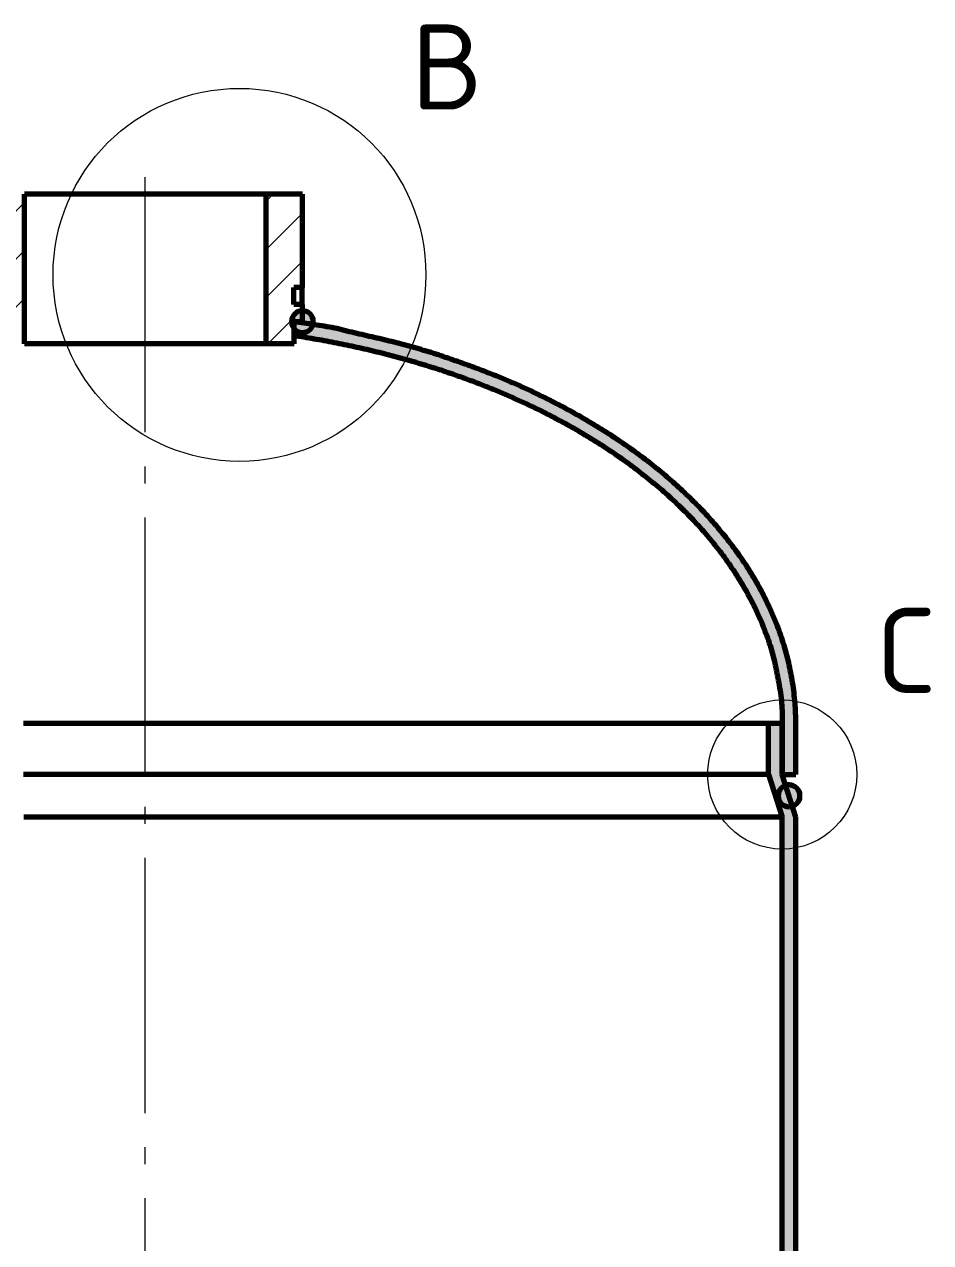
# Model space of a CAD drawing. Header units: millimetres. Extents: x 0 to 1554, y 0 to 420.
# Drawn here: x 234.4 to 287.7, y 280.8 to 352.3 of the extents above; entities that cross this region are included whole.
import ezdxf
from ezdxf.enums import TextEntityAlignment as Align

# ---------------------------------------------------------------- set-up
doc = ezdxf.new("R2010")
doc.units = ezdxf.units.MM
doc.linetypes.add('IRAM-F-TRAZO-PUNTO', pattern=[20, 15, -2, 1, -2])
for name, color, linetype, lineweight in [('01-VISIBLE', 7, 'CONTINUOUS', 70), ('03-EJE', 1, 'IRAM-F-TRAZO-PUNTO', 18), ('05-RAYADO', 8, 'CONTINUOUS', 18), ('06-TEXTO', 7, 'CONTINUOUS', 25), ('08-FINA', 5, 'CONTINUOUS', 18)]:
    doc.layers.add(name, color=color, linetype=linetype, lineweight=lineweight)
doc.styles.add('ISO3098', font='isocpeur.ttf')

msp = doc.modelspace()

# ---------------------------------------------------------------- hatches: boundary and pattern name
at = {"layer": '05-RAYADO'}
h = msp.add_hatch(dxfattribs=at)
h.set_pattern_fill('ANSI31', scale=0.62992)
h.paths.add_polyline_path([(234.406, 333.569), (232.745, 333.569), (232.745, 334.875), (232.25, 334.875), (232.25, 342.375), (234.406, 342.375)])
h = msp.add_hatch(dxfattribs=at)
h.set_pattern_fill('ANSI31', scale=0.62992)
h.paths.add_polyline_path([(250.75, 334.875), (250.255, 334.875), (250.255, 333.569), (248.594, 333.569), (248.594, 342.375), (250.75, 342.375), (250.75, 336.875), (250.25, 336.875), (250.25, 335.875), (250.75, 335.875)])
h = msp.add_hatch(color=7, dxfattribs=at)
h.dxf.hatch_style = 1
h.paths.add_polyline_path([(251.39, 334.875), (251.382, 334.775), (251.359, 334.677), (251.32, 334.584), (251.268, 334.499), (251.203, 334.422), (251.126, 334.357), (251.041, 334.305), (250.948, 334.266), (250.85, 334.243), (250.75, 334.235), (250.65, 334.243), (250.552, 334.266), (250.459, 334.305), (250.374, 334.357), (250.297, 334.422), (250.232, 334.499), (250.18, 334.584), (250.141, 334.677), (250.118, 334.775), (250.11, 334.875), (250.118, 334.975), (250.141, 335.073), (250.18, 335.166), (250.232, 335.251), (250.297, 335.328), (250.374, 335.393), (250.459, 335.445), (250.552, 335.484), (250.65, 335.507), (250.75, 335.515), (250.85, 335.507), (250.948, 335.484), (251.041, 335.445), (251.126, 335.393), (251.203, 335.328), (251.268, 335.251), (251.32, 335.166), (251.359, 335.073), (251.382, 334.975)])
h = msp.add_hatch(color=7, dxfattribs=at)
h.dxf.hatch_style = 1
h.paths.add_polyline_path([(279.75, 311.268), (279.75, 308.268), (278.95, 308.268), (278.95, 311.268), (278.95, 311.368), (278.949, 311.468), (278.949, 311.569), (278.948, 311.669), (278.946, 311.769), (278.944, 311.869), (278.942, 311.969), (278.939, 312.07), (278.935, 312.17), (278.93, 312.27), (278.924, 312.37), (278.917, 312.47), (278.909, 312.57), (278.899, 312.669), (278.887, 312.769), (278.874, 312.868), (278.86, 312.968), (278.845, 313.067), (278.829, 313.166), (278.813, 313.264), (278.796, 313.363), (278.779, 313.462), (278.762, 313.561), (278.745, 313.66), (278.728, 313.758), (278.71, 313.857), (278.691, 313.955), (278.673, 314.054), (278.654, 314.152), (278.634, 314.25), (278.615, 314.349), (278.594, 314.447), (278.574, 314.545), (278.553, 314.643), (278.531, 314.741), (278.509, 314.838), (278.486, 314.936), (278.462, 315.033), (278.438, 315.131), (278.413, 315.228), (278.387, 315.325), (278.361, 315.421), (278.334, 315.518), (278.306, 315.614), (278.277, 315.71), (278.248, 315.806), (278.217, 315.901), (278.186, 315.997), (278.155, 316.092), (278.122, 316.186), (278.089, 316.281), (278.056, 316.375), (278.021, 316.47), (277.986, 316.563), (277.951, 316.657), (277.914, 316.751), (277.878, 316.844), (277.84, 316.937), (277.802, 317.03), (277.764, 317.122), (277.725, 317.214), (277.686, 317.307), (277.646, 317.399), (277.606, 317.49), (277.565, 317.582), (277.524, 317.673), (277.482, 317.764), (277.44, 317.855), (277.397, 317.946), (277.354, 318.036), (277.31, 318.127), (277.266, 318.217), (277.222, 318.306), (277.177, 318.396), (277.131, 318.485), (277.085, 318.574), (277.038, 318.663), (276.991, 318.751), (276.944, 318.84), (276.896, 318.928), (276.847, 319.015), (276.798, 319.103), (276.749, 319.19), (276.699, 319.277), (276.648, 319.363), (276.598, 319.45), (276.546, 319.536), (276.494, 319.621), (276.442, 319.707), (276.389, 319.792), (276.336, 319.877), (276.282, 319.961), (276.228, 320.046), (276.174, 320.13), (276.119, 320.214), (276.063, 320.297), (276.007, 320.38), (275.951, 320.463), (275.894, 320.546), (275.837, 320.628), (275.78, 320.71), (275.722, 320.792), (275.664, 320.874), (275.605, 320.955), (275.546, 321.036), (275.487, 321.117), (275.427, 321.197), (275.367, 321.277), (275.306, 321.357), (275.245, 321.437), (275.184, 321.516), (275.123, 321.595), (275.061, 321.674), (274.998, 321.752), (274.936, 321.831), (274.873, 321.908), (274.809, 321.986), (274.745, 322.063), (274.681, 322.14), (274.617, 322.217), (274.552, 322.294), (274.487, 322.37), (274.422, 322.446), (274.356, 322.521), (274.29, 322.597), (274.223, 322.672), (274.157, 322.747), (274.09, 322.821), (274.022, 322.895), (273.955, 322.969), (273.887, 323.043), (273.818, 323.116), (273.75, 323.189), (273.681, 323.262), (273.612, 323.335), (273.542, 323.407), (273.472, 323.479), (273.402, 323.55), (273.332, 323.622), (273.261, 323.693), (273.19, 323.764), (273.119, 323.834), (273.048, 323.904), (272.976, 323.974), (272.904, 324.044), (272.832, 324.113), (272.759, 324.182), (272.686, 324.251), (272.613, 324.32), (272.54, 324.388), (272.466, 324.456), (272.392, 324.524), (272.318, 324.591), (272.244, 324.658), (272.169, 324.725), (272.095, 324.792), (272.019, 324.858), (271.944, 324.924), (271.869, 324.99), (271.793, 325.056), (271.717, 325.121), (271.64, 325.186), (271.564, 325.251), (271.487, 325.315), (271.41, 325.379), (271.333, 325.443), (271.256, 325.507), (271.178, 325.57), (271.1, 325.634), (271.022, 325.696), (270.944, 325.759), (270.865, 325.821), (270.787, 325.883), (270.708, 325.945), (270.629, 326.007), (270.549, 326.068), (270.47, 326.129), (270.39, 326.19), (270.31, 326.25), (270.23, 326.31), (270.15, 326.37), (270.069, 326.43), (269.989, 326.489), (269.908, 326.548), (269.827, 326.607), (269.745, 326.666), (269.664, 326.724), (269.582, 326.782), (269.5, 326.84), (269.418, 326.898), (269.336, 326.955), (269.254, 327.012), (269.171, 327.069), (269.089, 327.126), (269.006, 327.182), (268.923, 327.238), (268.84, 327.294), (268.756, 327.35), (268.673, 327.405), (268.589, 327.46), (268.505, 327.515), (268.421, 327.57), (268.337, 327.624), (268.253, 327.678), (268.168, 327.732), (268.083, 327.785), (267.998, 327.839), (267.914, 327.892), (267.828, 327.945), (267.743, 327.997), (267.658, 328.05), (267.572, 328.102), (267.486, 328.154), (267.4, 328.205), (267.314, 328.257), (267.228, 328.308), (267.142, 328.359), (267.056, 328.41), (266.969, 328.46), (266.882, 328.51), (266.795, 328.56), (266.708, 328.61), (266.621, 328.66), (266.534, 328.709), (266.447, 328.758), (266.359, 328.807), (266.271, 328.855), (266.184, 328.904), (266.096, 328.952), (266.008, 329), (265.919, 329.047), (265.831, 329.095), (265.743, 329.142), (265.654, 329.189), (265.566, 329.235), (265.477, 329.282), (265.388, 329.328), (265.299, 329.374), (265.21, 329.42), (265.12, 329.465), (265.031, 329.511), (264.942, 329.556), (264.852, 329.601), (264.762, 329.645), (264.673, 329.69), (264.583, 329.734), (264.493, 329.778), (264.402, 329.822), (264.312, 329.865), (264.222, 329.909), (264.131, 329.952), (264.041, 329.995), (263.95, 330.037), (263.859, 330.08), (263.768, 330.122), (263.677, 330.164), (263.586, 330.206), (263.495, 330.247), (263.404, 330.289), (263.312, 330.33), (263.221, 330.371), (263.129, 330.411), (263.038, 330.452), (262.946, 330.492), (262.854, 330.532), (262.762, 330.572), (262.67, 330.612), (262.578, 330.651), (262.486, 330.69), (262.393, 330.729), (262.301, 330.768), (262.209, 330.807), (262.116, 330.845), (262.023, 330.883), (261.931, 330.921), (261.838, 330.959), (261.745, 330.996), (261.652, 331.034), (261.559, 331.071), (261.465, 331.108), (261.372, 331.144), (261.279, 331.181), (261.185, 331.217), (261.092, 331.253), (260.998, 331.289), (260.905, 331.325), (260.811, 331.36), (260.717, 331.395), (260.623, 331.43), (260.529, 331.465), (260.435, 331.5), (260.341, 331.534), (260.247, 331.568), (260.153, 331.602), (260.058, 331.636), (259.964, 331.67), (259.87, 331.703), (259.775, 331.736), (259.68, 331.769), (259.586, 331.802), (259.491, 331.835), (259.396, 331.867), (259.301, 331.899), (259.206, 331.932), (259.111, 331.963), (259.016, 331.995), (258.921, 332.026), (258.826, 332.058), (258.73, 332.089), (258.635, 332.119), (258.54, 332.15), (258.444, 332.181), (258.349, 332.211), (258.253, 332.241), (258.157, 332.271), (258.062, 332.3), (257.966, 332.33), (257.87, 332.359), (257.774, 332.388), (257.678, 332.417), (257.582, 332.446), (257.486, 332.474), (257.39, 332.503), (257.294, 332.531), (257.198, 332.559), (257.101, 332.586), (257.005, 332.614), (256.909, 332.641), (256.812, 332.668), (256.716, 332.695), (256.619, 332.722), (256.522, 332.749), (256.426, 332.775), (256.329, 332.801), (256.232, 332.827), (256.135, 332.853), (256.038, 332.879), (255.942, 332.904), (255.845, 332.93), (255.748, 332.955), (255.651, 332.98), (255.553, 333.004), (255.456, 333.029), (255.359, 333.053), (255.262, 333.077), (255.164, 333.101), (255.067, 333.125), (254.97, 333.149), (254.872, 333.172), (254.775, 333.195), (254.677, 333.218), (254.58, 333.241), (254.482, 333.264), (254.384, 333.286), (254.287, 333.309), (254.189, 333.331), (254.091, 333.353), (253.993, 333.375), (253.896, 333.396), (253.798, 333.418), (253.7, 333.439), (253.602, 333.46), (253.504, 333.481), (253.406, 333.501), (253.308, 333.522), (253.209, 333.542), (253.111, 333.562), (253.013, 333.582), (252.915, 333.602), (252.817, 333.622), (252.718, 333.641), (252.62, 333.66), (252.522, 333.68), (252.423, 333.698), (252.325, 333.717), (252.226, 333.736), (252.128, 333.754), (252.029, 333.772), (251.931, 333.79), (251.832, 333.808), (251.733, 333.826), (251.635, 333.843), (251.536, 333.86), (251.437, 333.877), (251.338, 333.894), (251.24, 333.911), (251.141, 333.928), (251.042, 333.944), (250.943, 333.96), (250.844, 333.976), (250.745, 333.992), (250.646, 334.008), (250.547, 334.023), (250.448, 334.039), (250.349, 334.054), (250.25, 334.069), (250.25, 334.875), (250.351, 334.86), (250.452, 334.845), (250.554, 334.83), (250.655, 334.814), (250.756, 334.799), (250.857, 334.784), (250.958, 334.769), (251.059, 334.754), (251.161, 334.738), (251.262, 334.723), (251.363, 334.707), (251.464, 334.692), (251.565, 334.676), (251.666, 334.66), (251.767, 334.645), (251.868, 334.629), (251.969, 334.613), (252.07, 334.597), (252.171, 334.58), (252.272, 334.564), (252.373, 334.547), (252.474, 334.53), (252.575, 334.512), (252.676, 334.493), (252.776, 334.474), (252.876, 334.453), (252.976, 334.429), (253.074, 334.402), (253.173, 334.373), (253.271, 334.345), (253.37, 334.319), (253.469, 334.294), (253.568, 334.27), (253.668, 334.246), (253.768, 334.222), (253.867, 334.199), (253.967, 334.176), (254.067, 334.153), (254.166, 334.13), (254.266, 334.108), (254.366, 334.085), (254.466, 334.062), (254.565, 334.039), (254.665, 334.016), (254.765, 333.994), (254.864, 333.971), (254.964, 333.948), (255.064, 333.925), (255.164, 333.902), (255.263, 333.878), (255.363, 333.855), (255.462, 333.832), (255.562, 333.808), (255.662, 333.785), (255.761, 333.761), (255.861, 333.737), (255.96, 333.713), (256.059, 333.689), (256.159, 333.664), (256.258, 333.639), (256.357, 333.614), (256.456, 333.589), (256.555, 333.563), (256.654, 333.538), (256.753, 333.511), (256.852, 333.485), (256.951, 333.458), (257.05, 333.431), (257.148, 333.404), (257.247, 333.376), (257.345, 333.349), (257.444, 333.32), (257.542, 333.292), (257.64, 333.263), (257.738, 333.234), (257.836, 333.205), (257.934, 333.175), (258.032, 333.145), (258.13, 333.115), (258.227, 333.084), (258.325, 333.053), (258.422, 333.022), (258.52, 332.991), (258.617, 332.959), (258.714, 332.928), (258.811, 332.896), (258.909, 332.863), (259.006, 332.831), (259.103, 332.799), (259.2, 332.766), (259.296, 332.733), (259.393, 332.7), (259.49, 332.667), (259.587, 332.634), (259.684, 332.6), (259.78, 332.567), (259.877, 332.533), (259.973, 332.499), (260.07, 332.465), (260.166, 332.431), (260.263, 332.397), (260.359, 332.362), (260.455, 332.327), (260.551, 332.292), (260.648, 332.257), (260.744, 332.222), (260.84, 332.187), (260.936, 332.151), (261.031, 332.116), (261.127, 332.08), (261.223, 332.043), (261.319, 332.007), (261.414, 331.971), (261.51, 331.934), (261.605, 331.897), (261.7, 331.86), (261.796, 331.822), (261.891, 331.785), (261.986, 331.747), (262.081, 331.709), (262.176, 331.67), (262.27, 331.632), (262.365, 331.593), (262.46, 331.554), (262.554, 331.515), (262.649, 331.475), (262.743, 331.436), (262.837, 331.396), (262.931, 331.355), (263.025, 331.315), (263.119, 331.274), (263.213, 331.233), (263.306, 331.192), (263.4, 331.151), (263.494, 331.109), (263.587, 331.068), (263.68, 331.026), (263.773, 330.983), (263.866, 330.941), (263.959, 330.898), (264.052, 330.855), (264.145, 330.812), (264.238, 330.769), (264.33, 330.725), (264.423, 330.681), (264.515, 330.637), (264.607, 330.593), (264.699, 330.548), (264.791, 330.504), (264.883, 330.459), (264.975, 330.414), (265.067, 330.368), (265.158, 330.323), (265.25, 330.277), (265.341, 330.231), (265.433, 330.184), (265.524, 330.138), (265.615, 330.091), (265.706, 330.044), (265.796, 329.997), (265.887, 329.95), (265.978, 329.902), (266.068, 329.854), (266.158, 329.806), (266.249, 329.758), (266.339, 329.709), (266.429, 329.66), (266.518, 329.611), (266.608, 329.562), (266.698, 329.512), (266.787, 329.463), (266.876, 329.413), (266.965, 329.363), (267.054, 329.312), (267.143, 329.261), (267.232, 329.21), (267.32, 329.159), (267.409, 329.108), (267.497, 329.056), (267.585, 329.004), (267.673, 328.952), (267.761, 328.899), (267.849, 328.847), (267.937, 328.794), (268.024, 328.741), (268.111, 328.687), (268.198, 328.634), (268.285, 328.58), (268.372, 328.526), (268.459, 328.471), (268.545, 328.417), (268.632, 328.362), (268.718, 328.306), (268.804, 328.251), (268.89, 328.195), (268.975, 328.139), (269.061, 328.083), (269.146, 328.027), (269.231, 327.97), (269.316, 327.913), (269.401, 327.856), (269.486, 327.799), (269.57, 327.741), (269.655, 327.683), (269.739, 327.625), (269.823, 327.566), (269.907, 327.508), (269.99, 327.449), (270.074, 327.389), (270.157, 327.33), (270.24, 327.27), (270.323, 327.21), (270.405, 327.15), (270.488, 327.089), (270.57, 327.028), (270.652, 326.967), (270.734, 326.906), (270.816, 326.845), (270.897, 326.783), (270.979, 326.721), (271.06, 326.658), (271.141, 326.595), (271.221, 326.533), (271.302, 326.469), (271.382, 326.406), (271.462, 326.342), (271.542, 326.278), (271.622, 326.214), (271.701, 326.149), (271.78, 326.085), (271.859, 326.02), (271.938, 325.954), (272.016, 325.889), (272.095, 325.823), (272.173, 325.756), (272.25, 325.69), (272.328, 325.623), (272.405, 325.556), (272.482, 325.489), (272.559, 325.422), (272.636, 325.354), (272.712, 325.286), (272.788, 325.217), (272.864, 325.149), (272.94, 325.08), (273.015, 325.01), (273.09, 324.941), (273.165, 324.871), (273.24, 324.801), (273.314, 324.731), (273.388, 324.66), (273.462, 324.589), (273.535, 324.518), (273.609, 324.447), (273.682, 324.375), (273.754, 324.303), (273.827, 324.231), (273.899, 324.158), (273.971, 324.085), (274.042, 324.012), (274.113, 323.939), (274.184, 323.865), (274.255, 323.791), (274.325, 323.717), (274.395, 323.642), (274.465, 323.567), (274.535, 323.492), (274.604, 323.417), (274.673, 323.341), (274.741, 323.265), (274.809, 323.189), (274.877, 323.112), (274.945, 323.035), (275.012, 322.958), (275.079, 322.881), (275.145, 322.803), (275.212, 322.725), (275.278, 322.647), (275.343, 322.568), (275.408, 322.49), (275.473, 322.41), (275.538, 322.331), (275.602, 322.251), (275.666, 322.171), (275.729, 322.091), (275.792, 322.01), (275.855, 321.93), (275.917, 321.849), (275.979, 321.767), (276.041, 321.685), (276.102, 321.603), (276.163, 321.521), (276.223, 321.439), (276.283, 321.356), (276.343, 321.273), (276.402, 321.189), (276.461, 321.106), (276.52, 321.022), (276.578, 320.937), (276.635, 320.853), (276.693, 320.768), (276.749, 320.683), (276.806, 320.598), (276.862, 320.512), (276.917, 320.426), (276.973, 320.34), (277.027, 320.253), (277.082, 320.167), (277.135, 320.08), (277.189, 319.992), (277.242, 319.905), (277.294, 319.817), (277.346, 319.729), (277.398, 319.641), (277.449, 319.552), (277.5, 319.463), (277.55, 319.374), (277.6, 319.285), (277.649, 319.195), (277.698, 319.105), (277.746, 319.015), (277.794, 318.924), (277.841, 318.833), (277.888, 318.742), (277.934, 318.651), (277.98, 318.56), (278.025, 318.468), (278.07, 318.376), (278.114, 318.284), (278.158, 318.191), (278.201, 318.099), (278.244, 318.006), (278.286, 317.912), (278.328, 317.819), (278.369, 317.725), (278.41, 317.631), (278.45, 317.537), (278.489, 317.443), (278.528, 317.348), (278.567, 317.253), (278.604, 317.158), (278.642, 317.063), (278.678, 316.968), (278.715, 316.872), (278.75, 316.776), (278.785, 316.68), (278.82, 316.584), (278.854, 316.487), (278.887, 316.39), (278.92, 316.293), (278.952, 316.196), (278.983, 316.099), (279.014, 316.001), (279.045, 315.904), (279.074, 315.806), (279.104, 315.708), (279.132, 315.609), (279.16, 315.511), (279.187, 315.412), (279.214, 315.314), (279.24, 315.215), (279.265, 315.116), (279.29, 315.016), (279.314, 314.917), (279.338, 314.817), (279.361, 314.718), (279.383, 314.618), (279.405, 314.518), (279.426, 314.418), (279.446, 314.317), (279.466, 314.217), (279.485, 314.116), (279.504, 314.016), (279.521, 313.915), (279.538, 313.814), (279.555, 313.713), (279.571, 313.612), (279.586, 313.511), (279.601, 313.41), (279.614, 313.308), (279.628, 313.207), (279.64, 313.105), (279.652, 313.004), (279.663, 312.902), (279.674, 312.8), (279.684, 312.698), (279.693, 312.596), (279.701, 312.495), (279.709, 312.392), (279.716, 312.29), (279.723, 312.188), (279.728, 312.086), (279.733, 311.984), (279.738, 311.882), (279.742, 311.78), (279.745, 311.677), (279.747, 311.575), (279.749, 311.473), (279.75, 311.37)])
h = msp.add_hatch(color=7, dxfattribs=at)
h.dxf.hatch_style = 1
h.paths.add_polyline_path([(279.75, 305.768), (279.75, 147.625), (278.95, 147.625), (278.95, 305.768), (278.15, 308.268), (278.15, 311.268), (278.95, 311.268), (278.95, 308.268)])
h = msp.add_hatch(color=7, dxfattribs=at)
h.dxf.hatch_style = 1
h.paths.add_polyline_path([(279.99, 307.018), (279.982, 306.918), (279.959, 306.82), (279.92, 306.727), (279.868, 306.642), (279.803, 306.565), (279.726, 306.5), (279.641, 306.448), (279.548, 306.409), (279.45, 306.386), (279.35, 306.378), (279.25, 306.386), (279.152, 306.409), (279.059, 306.448), (278.974, 306.5), (278.897, 306.565), (278.832, 306.642), (278.78, 306.727), (278.741, 306.82), (278.718, 306.918), (278.71, 307.018), (278.718, 307.118), (278.741, 307.216), (278.78, 307.309), (278.832, 307.394), (278.897, 307.471), (278.974, 307.536), (279.059, 307.588), (279.152, 307.627), (279.25, 307.65), (279.35, 307.658), (279.45, 307.65), (279.548, 307.627), (279.641, 307.588), (279.726, 307.536), (279.803, 307.471), (279.868, 307.394), (279.92, 307.309), (279.959, 307.216), (279.982, 307.118)])

# ---------------------------------------------------------------- linework, layer by layer
at = {"layer": '01-VISIBLE'}
for p, q in [((234.406, 333.569), (234.406, 342.375)), ((250.75, 342.375), (248.594, 342.375)), ((248.594, 342.375), (248.594, 333.569)), ((250.75, 336.875), (250.75, 342.375)), ((250.25, 335.875), (250.25, 336.875)), ((250.75, 336.875), (250.25, 336.875)), ((250.736, 335.875), (250.736, 336.875)), ((250.75, 335.875), (250.25, 335.875)), ((250.75, 334.875), (250.75, 335.875)), ((250.25, 334.875), (250.25, 334.069)), ((250.255, 333.569), (250.255, 334.875)), ((250.75, 334.875), (250.255, 334.875)), ((250.255, 333.569), (248.594, 333.569)), ((278.95, 311.268), (278.15, 311.268)), ((278.15, 308.268), (278.15, 311.268)), ((278.95, 308.268), (278.95, 311.268)), ((278.95, 311.268), (278.95, 308.268)), ((279.75, 308.268), (279.75, 311.268)), ((278.15, 308.268), (278.95, 305.768)), ((279.75, 305.768), (278.95, 308.268)), ((278.95, 308.268), (279.75, 308.268)), ((278.95, 147.625), (278.95, 305.768)), ((279.75, 147.625), (279.75, 305.768))]:
    msp.add_line(p, q, dxfattribs=at)
for points in [[(248.594, 342.375), (248.443, 342.375), (248.292, 342.375), (248.141, 342.375), (247.99, 342.375), (247.839, 342.375), (247.688, 342.375), (247.537, 342.375), (247.387, 342.375), (247.236, 342.375), (247.085, 342.375), (246.934, 342.375), (246.783, 342.375), (246.632, 342.375), (246.481, 342.375), (246.33, 342.375), (246.179, 342.375), (246.028, 342.375), (245.877, 342.375), (245.726, 342.375), (245.575, 342.375), (245.424, 342.375), (245.273, 342.375), (245.122, 342.375), (244.972, 342.375), (244.821, 342.375), (244.67, 342.375), (244.519, 342.375), (244.368, 342.375), (244.217, 342.375), (244.066, 342.375), (243.915, 342.375), (243.764, 342.375), (243.613, 342.375), (243.462, 342.375), (243.311, 342.375), (243.16, 342.375), (243.009, 342.375), (242.858, 342.375), (242.707, 342.375), (242.557, 342.375), (242.406, 342.375), (242.255, 342.375), (242.104, 342.375), (241.953, 342.375), (241.802, 342.375), (241.651, 342.375), (241.5, 342.375), (241.349, 342.375), (241.198, 342.375), (241.047, 342.375), (240.896, 342.375), (240.745, 342.375), (240.594, 342.375), (240.443, 342.375), (240.293, 342.375), (240.142, 342.375), (239.991, 342.375), (239.84, 342.375), (239.689, 342.375), (239.538, 342.375), (239.387, 342.375), (239.236, 342.375), (239.085, 342.375), (238.934, 342.375), (238.783, 342.375), (238.632, 342.375), (238.481, 342.375), (238.33, 342.375), (238.179, 342.375), (238.028, 342.375), (237.878, 342.375), (237.727, 342.375), (237.576, 342.375), (237.425, 342.375), (237.274, 342.375), (237.123, 342.375), (236.972, 342.375), (236.821, 342.375), (236.67, 342.375), (236.519, 342.375), (236.368, 342.375), (236.217, 342.375), (236.066, 342.375), (235.915, 342.375), (235.764, 342.375), (235.613, 342.375), (235.463, 342.375), (235.312, 342.375), (235.161, 342.375), (235.01, 342.375), (234.859, 342.375), (234.708, 342.375), (234.557, 342.375), (234.406, 342.375)], [(279.75, 311.268), (279.749, 311.418), (279.747, 311.569), (279.743, 311.719), (279.738, 311.87), (279.732, 312.02), (279.724, 312.17), (279.714, 312.32), (279.703, 312.471), (279.691, 312.62), (279.677, 312.77), (279.661, 312.92), (279.644, 313.069), (279.626, 313.219), (279.606, 313.368), (279.585, 313.517), (279.562, 313.666), (279.538, 313.814), (279.513, 313.962), (279.486, 314.111), (279.458, 314.258), (279.428, 314.406), (279.397, 314.553), (279.365, 314.7), (279.331, 314.847), (279.296, 314.993), (279.26, 315.139), (279.222, 315.285), (279.183, 315.43), (279.142, 315.575), (279.1, 315.719), (279.057, 315.863), (279.013, 316.007), (278.967, 316.15), (278.92, 316.293), (278.871, 316.436), (278.822, 316.578), (278.771, 316.72), (278.719, 316.861), (278.666, 317.001), (278.611, 317.142), (278.555, 317.281), (278.498, 317.421), (278.44, 317.559), (278.381, 317.698), (278.321, 317.836), (278.259, 317.973), (278.196, 318.11), (278.132, 318.246), (278.067, 318.381), (278.001, 318.517), (277.934, 318.651), (277.866, 318.785), (277.796, 318.919), (277.726, 319.052), (277.655, 319.184), (277.582, 319.316), (277.509, 319.447), (277.434, 319.578), (277.358, 319.708), (277.282, 319.838), (277.204, 319.967), (277.126, 320.095), (277.047, 320.223), (276.966, 320.35), (276.885, 320.477), (276.803, 320.603), (276.719, 320.728), (276.635, 320.853), (276.55, 320.977), (276.465, 321.101), (276.378, 321.224), (276.29, 321.346), (276.202, 321.468), (276.113, 321.589), (276.023, 321.709), (275.932, 321.829), (275.84, 321.949), (275.748, 322.067), (275.654, 322.185), (275.56, 322.303), (275.466, 322.42), (275.37, 322.536), (275.274, 322.652), (275.177, 322.767), (275.079, 322.881), (274.98, 322.995), (274.881, 323.108), (274.781, 323.22), (274.681, 323.332), (274.579, 323.443), (274.477, 323.554), (274.375, 323.664), (274.272, 323.774), (274.168, 323.882), (274.063, 323.991), (273.958, 324.098), (273.852, 324.205), (273.746, 324.311), (273.639, 324.417), (273.531, 324.522), (273.423, 324.627), (273.314, 324.731), (273.205, 324.834), (273.095, 324.937), (272.984, 325.039), (272.873, 325.14), (272.762, 325.241), (272.649, 325.342), (272.537, 325.441), (272.423, 325.541), (272.31, 325.639), (272.196, 325.737), (272.081, 325.834), (271.966, 325.931), (271.85, 326.027), (271.734, 326.123), (271.617, 326.218), (271.5, 326.312), (271.382, 326.406), (271.264, 326.499), (271.145, 326.592), (271.026, 326.684), (270.907, 326.775), (270.787, 326.866), (270.667, 326.957), (270.546, 327.046), (270.425, 327.136), (270.303, 327.224), (270.181, 327.312), (270.059, 327.4), (269.936, 327.487), (269.813, 327.573), (269.689, 327.659), (269.565, 327.744), (269.441, 327.829), (269.316, 327.913), (269.191, 327.997), (269.066, 328.08), (268.94, 328.162), (268.814, 328.244), (268.687, 328.326), (268.56, 328.407), (268.433, 328.487), (268.306, 328.567), (268.178, 328.646), (268.05, 328.725), (267.921, 328.803), (267.792, 328.881), (267.663, 328.958), (267.534, 329.035), (267.404, 329.111), (267.274, 329.186), (267.143, 329.261), (267.012, 329.336), (266.881, 329.41), (266.75, 329.483), (266.619, 329.556), (266.487, 329.629), (266.354, 329.701), (266.222, 329.772), (266.089, 329.843), (265.956, 329.913), (265.823, 329.983), (265.69, 330.053), (265.556, 330.121), (265.422, 330.19), (265.288, 330.258), (265.153, 330.325), (265.018, 330.392), (264.883, 330.459), (264.748, 330.525), (264.613, 330.59), (264.477, 330.655), (264.341, 330.72), (264.205, 330.784), (264.069, 330.848), (263.932, 330.911), (263.795, 330.973), (263.658, 331.036), (263.521, 331.097), (263.384, 331.158), (263.246, 331.219), (263.108, 331.279), (262.97, 331.339), (262.831, 331.398), (262.693, 331.457), (262.554, 331.515), (262.415, 331.572), (262.276, 331.63), (262.137, 331.686), (261.997, 331.742), (261.857, 331.798), (261.717, 331.853), (261.577, 331.908), (261.437, 331.962), (261.296, 332.016), (261.155, 332.069), (261.015, 332.122), (260.874, 332.174), (260.732, 332.226), (260.591, 332.278), (260.45, 332.329), (260.308, 332.38), (260.166, 332.431), (260.024, 332.481), (259.883, 332.531), (259.74, 332.58), (259.598, 332.63), (259.456, 332.679), (259.314, 332.727), (259.171, 332.775), (259.028, 332.823), (258.886, 332.871), (258.743, 332.918), (258.6, 332.965), (258.457, 333.011), (258.313, 333.057), (258.17, 333.102), (258.026, 333.147), (257.882, 333.191), (257.738, 333.234), (257.594, 333.277), (257.449, 333.319), (257.305, 333.36), (257.16, 333.401), (257.015, 333.441), (256.87, 333.48), (256.724, 333.519), (256.579, 333.557), (256.433, 333.595), (256.287, 333.632), (256.141, 333.668), (255.995, 333.704), (255.849, 333.74), (255.703, 333.775), (255.556, 333.81), (255.41, 333.844), (255.263, 333.878), (255.117, 333.913), (254.97, 333.946), (254.823, 333.98), (254.677, 334.014), (254.53, 334.047), (254.383, 334.081), (254.237, 334.114), (254.09, 334.148), (253.943, 334.182), (253.797, 334.216), (253.65, 334.25), (253.504, 334.285), (253.358, 334.322), (253.213, 334.362), (253.069, 334.404), (252.923, 334.442), (252.776, 334.474), (252.628, 334.502), (252.48, 334.529), (252.332, 334.554), (252.183, 334.578), (252.035, 334.602), (251.886, 334.626), (251.738, 334.649), (251.589, 334.672), (251.44, 334.695), (251.291, 334.718), (251.143, 334.741), (250.994, 334.763), (250.845, 334.786), (250.696, 334.808), (250.548, 334.831), (250.399, 334.853), (250.25, 334.875)], [(248.594, 333.569), (248.443, 333.569), (248.292, 333.569), (248.141, 333.569), (247.99, 333.569), (247.839, 333.569), (247.688, 333.569), (247.537, 333.569), (247.387, 333.569), (247.236, 333.569), (247.085, 333.569), (246.934, 333.569), (246.783, 333.569), (246.632, 333.569), (246.481, 333.569), (246.33, 333.569), (246.179, 333.569), (246.028, 333.569), (245.877, 333.569), (245.726, 333.569), (245.575, 333.569), (245.424, 333.569), (245.273, 333.569), (245.122, 333.569), (244.972, 333.569), (244.821, 333.569), (244.67, 333.569), (244.519, 333.569), (244.368, 333.569), (244.217, 333.569), (244.066, 333.569), (243.915, 333.569), (243.764, 333.569), (243.613, 333.569), (243.462, 333.569), (243.311, 333.569), (243.16, 333.569), (243.009, 333.569), (242.858, 333.569), (242.707, 333.569), (242.557, 333.569), (242.406, 333.569), (242.255, 333.569), (242.104, 333.569), (241.953, 333.569), (241.802, 333.569), (241.651, 333.569), (241.5, 333.569), (241.349, 333.569), (241.198, 333.569), (241.047, 333.569), (240.896, 333.569), (240.745, 333.569), (240.594, 333.569), (240.443, 333.569), (240.293, 333.569), (240.142, 333.569), (239.991, 333.569), (239.84, 333.569), (239.689, 333.569), (239.538, 333.569), (239.387, 333.569), (239.236, 333.569), (239.085, 333.569), (238.934, 333.569), (238.783, 333.569), (238.632, 333.569), (238.481, 333.569), (238.33, 333.569), (238.179, 333.569), (238.028, 333.569), (237.878, 333.569), (237.727, 333.569), (237.576, 333.569), (237.425, 333.569), (237.274, 333.569), (237.123, 333.569), (236.972, 333.569), (236.821, 333.569), (236.67, 333.569), (236.519, 333.569), (236.368, 333.569), (236.217, 333.569), (236.066, 333.569), (235.915, 333.569), (235.764, 333.569), (235.613, 333.569), (235.463, 333.569), (235.312, 333.569), (235.161, 333.569), (235.01, 333.569), (234.859, 333.569), (234.708, 333.569), (234.557, 333.569), (234.406, 333.569)], [(250.25, 334.069), (250.399, 334.046), (250.547, 334.023), (250.696, 334), (250.844, 333.976), (250.992, 333.952), (251.141, 333.928), (251.289, 333.903), (251.437, 333.877), (251.585, 333.852), (251.733, 333.826), (251.881, 333.799), (252.029, 333.772), (252.177, 333.745), (252.325, 333.717), (252.472, 333.689), (252.62, 333.66), (252.767, 333.632), (252.915, 333.602), (253.062, 333.572), (253.209, 333.542), (253.357, 333.512), (253.504, 333.481), (253.651, 333.449), (253.798, 333.418), (253.945, 333.385), (254.091, 333.353), (254.238, 333.32), (254.384, 333.286), (254.531, 333.253), (254.677, 333.218), (254.824, 333.184), (254.97, 333.149), (255.116, 333.113), (255.262, 333.077), (255.408, 333.041), (255.553, 333.004), (255.699, 332.967), (255.845, 332.93), (255.99, 332.892), (256.135, 332.853), (256.281, 332.814), (256.426, 332.775), (256.571, 332.735), (256.716, 332.695), (256.86, 332.655), (257.005, 332.614), (257.149, 332.572), (257.294, 332.531), (257.438, 332.488), (257.582, 332.446), (257.726, 332.403), (257.87, 332.359), (258.014, 332.315), (258.157, 332.271), (258.301, 332.226), (258.444, 332.181), (258.587, 332.135), (258.73, 332.089), (258.873, 332.042), (259.016, 331.995), (259.159, 331.947), (259.301, 331.899), (259.444, 331.851), (259.586, 331.802), (259.728, 331.753), (259.87, 331.703), (260.011, 331.653), (260.153, 331.602), (260.294, 331.551), (260.435, 331.5), (260.576, 331.448), (260.717, 331.395), (260.858, 331.342), (260.998, 331.289), (261.139, 331.235), (261.279, 331.181), (261.419, 331.126), (261.559, 331.071), (261.698, 331.015), (261.838, 330.959), (261.977, 330.902), (262.116, 330.845), (262.255, 330.787), (262.393, 330.729), (262.532, 330.671), (262.67, 330.612), (262.808, 330.552), (262.946, 330.492), (263.084, 330.432), (263.221, 330.371), (263.358, 330.309), (263.495, 330.247), (263.632, 330.185), (263.768, 330.122), (263.905, 330.059), (264.041, 329.995), (264.177, 329.93), (264.312, 329.865), (264.447, 329.8), (264.583, 329.734), (264.717, 329.668), (264.852, 329.601), (264.986, 329.533), (265.12, 329.465), (265.254, 329.397), (265.388, 329.328), (265.521, 329.259), (265.654, 329.189), (265.787, 329.118), (265.919, 329.047), (266.052, 328.976), (266.184, 328.904), (266.315, 328.831), (266.447, 328.758), (266.578, 328.684), (266.708, 328.61), (266.839, 328.535), (266.969, 328.46), (267.099, 328.384), (267.228, 328.308), (267.357, 328.231), (267.486, 328.154), (267.615, 328.076), (267.743, 327.997), (267.871, 327.918), (267.998, 327.839), (268.126, 327.759), (268.253, 327.678), (268.379, 327.597), (268.505, 327.515), (268.631, 327.433), (268.756, 327.35), (268.881, 327.266), (269.006, 327.182), (269.13, 327.098), (269.254, 327.012), (269.377, 326.927), (269.5, 326.84), (269.623, 326.753), (269.745, 326.666), (269.867, 326.578), (269.989, 326.489), (270.11, 326.4), (270.23, 326.31), (270.35, 326.22), (270.47, 326.129), (270.589, 326.037), (270.708, 325.945), (270.826, 325.852), (270.944, 325.759), (271.061, 325.665), (271.178, 325.57), (271.294, 325.475), (271.41, 325.379), (271.526, 325.283), (271.64, 325.186), (271.755, 325.089), (271.869, 324.99), (271.982, 324.891), (272.095, 324.792), (272.207, 324.692), (272.318, 324.591), (272.429, 324.49), (272.54, 324.388), (272.65, 324.286), (272.759, 324.182), (272.868, 324.079), (272.976, 323.974), (273.084, 323.869), (273.19, 323.764), (273.297, 323.657), (273.402, 323.55), (273.507, 323.443), (273.612, 323.335), (273.715, 323.226), (273.818, 323.116), (273.921, 323.006), (274.022, 322.895), (274.123, 322.784), (274.223, 322.672), (274.323, 322.559), (274.422, 322.446), (274.52, 322.332), (274.617, 322.217), (274.713, 322.102), (274.809, 321.986), (274.904, 321.87), (274.998, 321.752), (275.092, 321.635), (275.184, 321.516), (275.276, 321.397), (275.367, 321.277), (275.457, 321.157), (275.546, 321.036), (275.635, 320.914), (275.722, 320.792), (275.809, 320.669), (275.894, 320.546), (275.979, 320.422), (276.063, 320.297), (276.146, 320.172), (276.228, 320.046), (276.309, 319.919), (276.389, 319.792), (276.468, 319.664), (276.546, 319.536), (276.623, 319.406), (276.699, 319.277), (276.774, 319.146), (276.847, 319.015), (276.92, 318.884), (276.991, 318.751), (277.062, 318.618), (277.131, 318.485), (277.199, 318.351), (277.266, 318.217), (277.332, 318.082), (277.397, 317.946), (277.461, 317.81), (277.524, 317.673), (277.585, 317.536), (277.646, 317.399), (277.706, 317.261), (277.764, 317.122), (277.821, 316.983), (277.878, 316.844), (277.933, 316.704), (277.986, 316.563), (278.039, 316.423), (278.089, 316.281), (278.139, 316.139), (278.186, 315.997), (278.233, 315.853), (278.277, 315.71), (278.32, 315.566), (278.361, 315.421), (278.4, 315.276), (278.438, 315.131), (278.474, 314.985), (278.509, 314.838), (278.542, 314.692), (278.574, 314.545), (278.605, 314.398), (278.634, 314.25), (278.663, 314.103), (278.691, 313.955), (278.719, 313.807), (278.745, 313.66), (278.771, 313.511), (278.796, 313.363), (278.821, 313.215), (278.845, 313.067), (278.867, 312.918), (278.887, 312.769), (278.904, 312.62), (278.917, 312.47), (278.927, 312.32), (278.935, 312.17), (278.94, 312.02), (278.944, 311.869), (278.947, 311.719), (278.949, 311.569), (278.95, 311.418), (278.95, 311.268)], [(278.15, 311.268), (277.967, 311.268), (277.784, 311.268), (277.6, 311.268), (277.417, 311.268), (277.234, 311.268), (277.05, 311.268), (276.867, 311.268), (276.684, 311.268), (276.501, 311.268), (276.317, 311.268), (276.134, 311.268), (275.951, 311.268), (275.768, 311.268), (275.584, 311.268), (275.401, 311.268), (275.218, 311.268), (275.035, 311.268), (274.851, 311.268), (274.668, 311.268), (274.485, 311.268), (274.302, 311.268), (274.118, 311.268), (273.935, 311.268), (273.752, 311.268), (273.569, 311.268), (273.385, 311.268), (273.202, 311.268), (273.019, 311.268), (272.836, 311.268), (272.652, 311.268), (272.469, 311.268), (272.286, 311.268), (272.103, 311.268), (271.919, 311.268), (271.736, 311.268), (271.553, 311.268), (271.37, 311.268), (271.187, 311.268), (271.003, 311.268), (270.82, 311.268), (270.637, 311.268), (270.454, 311.268), (270.27, 311.268), (270.087, 311.268), (269.904, 311.268), (269.721, 311.268), (269.537, 311.268), (269.354, 311.268), (269.171, 311.268), (268.988, 311.268), (268.804, 311.268), (268.621, 311.268), (268.438, 311.268), (268.255, 311.268), (268.071, 311.268), (267.888, 311.268), (267.705, 311.268), (267.522, 311.268), (267.338, 311.268), (267.155, 311.268), (266.972, 311.268), (266.788, 311.268), (266.605, 311.268), (266.422, 311.268), (266.239, 311.268), (266.055, 311.268), (265.872, 311.268), (265.689, 311.268), (265.506, 311.268), (265.322, 311.268), (265.139, 311.268), (264.956, 311.268), (264.773, 311.268), (264.589, 311.268), (264.406, 311.268), (264.223, 311.268), (264.04, 311.268), (263.856, 311.268), (263.673, 311.268), (263.49, 311.268), (263.307, 311.268), (263.123, 311.268), (262.94, 311.268), (262.757, 311.268), (262.574, 311.268), (262.39, 311.268), (262.207, 311.268), (262.024, 311.268), (261.841, 311.268), (261.657, 311.268), (261.474, 311.268), (261.291, 311.268), (261.108, 311.268), (260.925, 311.268), (260.741, 311.268), (260.558, 311.268), (260.375, 311.268), (260.192, 311.268), (260.008, 311.268), (259.825, 311.268), (259.642, 311.268), (259.459, 311.268), (259.275, 311.268), (259.092, 311.268), (258.909, 311.268), (258.726, 311.268), (258.542, 311.268), (258.359, 311.268), (258.176, 311.268), (257.993, 311.268), (257.809, 311.268), (257.626, 311.268), (257.443, 311.268), (257.26, 311.268), (257.076, 311.268), (256.893, 311.268), (256.71, 311.268), (256.526, 311.268), (256.343, 311.268), (256.16, 311.268), (255.977, 311.268), (255.793, 311.268), (255.61, 311.268), (255.427, 311.268), (255.244, 311.268), (255.06, 311.268), (254.877, 311.268), (254.694, 311.268), (254.511, 311.268), (254.327, 311.268), (254.144, 311.268), (253.961, 311.268), (253.778, 311.268), (253.594, 311.268), (253.411, 311.268), (253.228, 311.268), (253.045, 311.268), (252.862, 311.268), (252.678, 311.268), (252.495, 311.268), (252.312, 311.268), (252.129, 311.268), (251.945, 311.268), (251.762, 311.268), (251.579, 311.268), (251.395, 311.268), (251.212, 311.268), (251.029, 311.268), (250.846, 311.268), (250.662, 311.268), (250.479, 311.268), (250.296, 311.268), (250.113, 311.268), (249.929, 311.268), (249.746, 311.268), (249.563, 311.268), (249.38, 311.268), (249.196, 311.268), (249.013, 311.268), (248.83, 311.268), (248.647, 311.268), (248.464, 311.268), (248.28, 311.268), (248.097, 311.268), (247.914, 311.268), (247.731, 311.268), (247.547, 311.268), (247.364, 311.268), (247.181, 311.268), (246.998, 311.268), (246.814, 311.268), (246.631, 311.268), (246.448, 311.268), (246.264, 311.268), (246.081, 311.268), (245.898, 311.268), (245.715, 311.268), (245.531, 311.268), (245.348, 311.268), (245.165, 311.268), (244.982, 311.268), (244.798, 311.268), (244.615, 311.268), (244.432, 311.268), (244.249, 311.268), (244.065, 311.268), (243.882, 311.268), (243.699, 311.268), (243.516, 311.268), (243.332, 311.268), (243.149, 311.268), (242.966, 311.268), (242.783, 311.268), (242.6, 311.268), (242.416, 311.268), (242.233, 311.268), (242.05, 311.268), (241.867, 311.268), (241.683, 311.268), (241.5, 311.268), (241.317, 311.268), (241.133, 311.268), (240.95, 311.268), (240.767, 311.268), (240.584, 311.268), (240.4, 311.268), (240.217, 311.268), (240.034, 311.268), (239.851, 311.268), (239.667, 311.268), (239.484, 311.268), (239.301, 311.268), (239.118, 311.268), (238.935, 311.268), (238.751, 311.268), (238.568, 311.268), (238.385, 311.268), (238.202, 311.268), (238.018, 311.268), (237.835, 311.268), (237.652, 311.268), (237.469, 311.268), (237.285, 311.268), (237.102, 311.268), (236.919, 311.268), (236.736, 311.268), (236.552, 311.268), (236.369, 311.268), (236.186, 311.268), (236.002, 311.268), (235.819, 311.268), (235.636, 311.268), (235.453, 311.268), (235.269, 311.268), (235.086, 311.268), (234.903, 311.268), (234.72, 311.268), (234.537, 311.268), (234.353, 311.268)], [(278.15, 308.268), (277.967, 308.268), (277.784, 308.268), (277.6, 308.268), (277.417, 308.268), (277.234, 308.268), (277.05, 308.268), (276.867, 308.268), (276.684, 308.268), (276.501, 308.268), (276.317, 308.268), (276.134, 308.268), (275.951, 308.268), (275.768, 308.268), (275.584, 308.268), (275.401, 308.268), (275.218, 308.268), (275.035, 308.268), (274.851, 308.268), (274.668, 308.268), (274.485, 308.268), (274.302, 308.268), (274.118, 308.268), (273.935, 308.268), (273.752, 308.268), (273.569, 308.268), (273.385, 308.268), (273.202, 308.268), (273.019, 308.268), (272.836, 308.268), (272.652, 308.268), (272.469, 308.268), (272.286, 308.268), (272.103, 308.268), (271.919, 308.268), (271.736, 308.268), (271.553, 308.268), (271.37, 308.268), (271.187, 308.268), (271.003, 308.268), (270.82, 308.268), (270.637, 308.268), (270.454, 308.268), (270.27, 308.268), (270.087, 308.268), (269.904, 308.268), (269.721, 308.268), (269.537, 308.268), (269.354, 308.268), (269.171, 308.268), (268.988, 308.268), (268.804, 308.268), (268.621, 308.268), (268.438, 308.268), (268.255, 308.268), (268.071, 308.268), (267.888, 308.268), (267.705, 308.268), (267.522, 308.268), (267.338, 308.268), (267.155, 308.268), (266.972, 308.268), (266.788, 308.268), (266.605, 308.268), (266.422, 308.268), (266.239, 308.268), (266.055, 308.268), (265.872, 308.268), (265.689, 308.268), (265.506, 308.268), (265.322, 308.268), (265.139, 308.268), (264.956, 308.268), (264.773, 308.268), (264.589, 308.268), (264.406, 308.268), (264.223, 308.268), (264.04, 308.268), (263.856, 308.268), (263.673, 308.268), (263.49, 308.268), (263.307, 308.268), (263.123, 308.268), (262.94, 308.268), (262.757, 308.268), (262.574, 308.268), (262.39, 308.268), (262.207, 308.268), (262.024, 308.268), (261.841, 308.268), (261.657, 308.268), (261.474, 308.268), (261.291, 308.268), (261.108, 308.268), (260.925, 308.268), (260.741, 308.268), (260.558, 308.268), (260.375, 308.268), (260.192, 308.268), (260.008, 308.268), (259.825, 308.268), (259.642, 308.268), (259.459, 308.268), (259.275, 308.268), (259.092, 308.268), (258.909, 308.268), (258.726, 308.268), (258.542, 308.268), (258.359, 308.268), (258.176, 308.268), (257.993, 308.268), (257.809, 308.268), (257.626, 308.268), (257.443, 308.268), (257.26, 308.268), (257.076, 308.268), (256.893, 308.268), (256.71, 308.268), (256.526, 308.268), (256.343, 308.268), (256.16, 308.268), (255.977, 308.268), (255.793, 308.268), (255.61, 308.268), (255.427, 308.268), (255.244, 308.268), (255.06, 308.268), (254.877, 308.268), (254.694, 308.268), (254.511, 308.268), (254.327, 308.268), (254.144, 308.268), (253.961, 308.268), (253.778, 308.268), (253.594, 308.268), (253.411, 308.268), (253.228, 308.268), (253.045, 308.268), (252.862, 308.268), (252.678, 308.268), (252.495, 308.268), (252.312, 308.268), (252.129, 308.268), (251.945, 308.268), (251.762, 308.268), (251.579, 308.268), (251.395, 308.268), (251.212, 308.268), (251.029, 308.268), (250.846, 308.268), (250.662, 308.268), (250.479, 308.268), (250.296, 308.268), (250.113, 308.268), (249.929, 308.268), (249.746, 308.268), (249.563, 308.268), (249.38, 308.268), (249.196, 308.268), (249.013, 308.268), (248.83, 308.268), (248.647, 308.268), (248.464, 308.268), (248.28, 308.268), (248.097, 308.268), (247.914, 308.268), (247.731, 308.268), (247.547, 308.268), (247.364, 308.268), (247.181, 308.268), (246.998, 308.268), (246.814, 308.268), (246.631, 308.268), (246.448, 308.268), (246.264, 308.268), (246.081, 308.268), (245.898, 308.268), (245.715, 308.268), (245.531, 308.268), (245.348, 308.268), (245.165, 308.268), (244.982, 308.268), (244.798, 308.268), (244.615, 308.268), (244.432, 308.268), (244.249, 308.268), (244.065, 308.268), (243.882, 308.268), (243.699, 308.268), (243.516, 308.268), (243.332, 308.268), (243.149, 308.268), (242.966, 308.268), (242.783, 308.268), (242.6, 308.268), (242.416, 308.268), (242.233, 308.268), (242.05, 308.268), (241.867, 308.268), (241.683, 308.268), (241.5, 308.268), (241.317, 308.268), (241.133, 308.268), (240.95, 308.268), (240.767, 308.268), (240.584, 308.268), (240.4, 308.268), (240.217, 308.268), (240.034, 308.268), (239.851, 308.268), (239.667, 308.268), (239.484, 308.268), (239.301, 308.268), (239.118, 308.268), (238.935, 308.268), (238.751, 308.268), (238.568, 308.268), (238.385, 308.268), (238.202, 308.268), (238.018, 308.268), (237.835, 308.268), (237.652, 308.268), (237.469, 308.268), (237.285, 308.268), (237.102, 308.268), (236.919, 308.268), (236.736, 308.268), (236.552, 308.268), (236.369, 308.268), (236.186, 308.268), (236.002, 308.268), (235.819, 308.268), (235.636, 308.268), (235.453, 308.268), (235.269, 308.268), (235.086, 308.268), (234.903, 308.268), (234.72, 308.268), (234.537, 308.268), (234.353, 308.268)], [(279.35, 307.658), (279.316, 307.658), (279.282, 307.658), (279.248, 307.658), (279.214, 307.658), (279.179, 307.658), (279.145, 307.658)], [(278.95, 305.768), (278.763, 305.768), (278.576, 305.768), (278.388, 305.768), (278.201, 305.768), (278.014, 305.768), (277.827, 305.768), (277.639, 305.768), (277.452, 305.768), (277.265, 305.768), (277.077, 305.768), (276.89, 305.768), (276.703, 305.768), (276.516, 305.768), (276.329, 305.768), (276.141, 305.768), (275.954, 305.768), (275.767, 305.768), (275.579, 305.768), (275.392, 305.768), (275.205, 305.768), (275.018, 305.768), (274.831, 305.768), (274.643, 305.768), (274.456, 305.768), (274.269, 305.768), (274.082, 305.768), (273.894, 305.768), (273.707, 305.768), (273.52, 305.768), (273.332, 305.768), (273.145, 305.768), (272.958, 305.768), (272.771, 305.768), (272.584, 305.768), (272.396, 305.768), (272.209, 305.768), (272.022, 305.768), (271.834, 305.768), (271.647, 305.768), (271.46, 305.768), (271.273, 305.768), (271.086, 305.768), (270.898, 305.768), (270.711, 305.768), (270.524, 305.768), (270.337, 305.768), (270.149, 305.768), (269.962, 305.768), (269.775, 305.768), (269.587, 305.768), (269.4, 305.768), (269.213, 305.768), (269.026, 305.768), (268.839, 305.768), (268.651, 305.768), (268.464, 305.768), (268.277, 305.768), (268.089, 305.768), (267.902, 305.768), (267.715, 305.768), (267.528, 305.768), (267.341, 305.768), (267.153, 305.768), (266.966, 305.768), (266.779, 305.768), (266.591, 305.768), (266.404, 305.768), (266.217, 305.768), (266.03, 305.768), (265.842, 305.768), (265.655, 305.768), (265.468, 305.768), (265.281, 305.768), (265.094, 305.768), (264.906, 305.768), (264.719, 305.768), (264.532, 305.768), (264.344, 305.768), (264.157, 305.768), (263.97, 305.768), (263.783, 305.768), (263.596, 305.768), (263.408, 305.768), (263.221, 305.768), (263.034, 305.768), (262.846, 305.768), (262.659, 305.768), (262.472, 305.768), (262.285, 305.768), (262.098, 305.768), (261.91, 305.768), (261.723, 305.768), (261.536, 305.768), (261.349, 305.768), (261.161, 305.768), (260.974, 305.768), (260.787, 305.768), (260.599, 305.768), (260.412, 305.768), (260.225, 305.768), (260.038, 305.768), (259.851, 305.768), (259.663, 305.768), (259.476, 305.768), (259.289, 305.768), (259.101, 305.768), (258.914, 305.768), (258.727, 305.768), (258.54, 305.768), (258.353, 305.768), (258.165, 305.768), (257.978, 305.768), (257.791, 305.768), (257.603, 305.768), (257.416, 305.768), (257.229, 305.768), (257.042, 305.768), (256.854, 305.768), (256.667, 305.768), (256.48, 305.768), (256.293, 305.768), (256.106, 305.768), (255.918, 305.768), (255.731, 305.768), (255.544, 305.768), (255.356, 305.768), (255.169, 305.768), (254.982, 305.768), (254.795, 305.768), (254.607, 305.768), (254.42, 305.768), (254.233, 305.768), (254.046, 305.768), (253.858, 305.768), (253.671, 305.768), (253.484, 305.768), (253.297, 305.768), (253.109, 305.768), (252.922, 305.768), (252.735, 305.768), (252.548, 305.768), (252.361, 305.768), (252.173, 305.768), (251.986, 305.768), (251.799, 305.768), (251.612, 305.768), (251.424, 305.768), (251.237, 305.768), (251.05, 305.768), (250.863, 305.768), (250.675, 305.768), (250.488, 305.768), (250.301, 305.768), (250.113, 305.768), (249.926, 305.768), (249.739, 305.768), (249.552, 305.768), (249.364, 305.768), (249.177, 305.768), (248.99, 305.768), (248.803, 305.768), (248.615, 305.768), (248.428, 305.768), (248.241, 305.768), (248.054, 305.768), (247.867, 305.768), (247.679, 305.768), (247.492, 305.768), (247.305, 305.768), (247.118, 305.768), (246.93, 305.768), (246.743, 305.768), (246.556, 305.768), (246.369, 305.768), (246.181, 305.768), (245.994, 305.768), (245.807, 305.768), (245.619, 305.768), (245.432, 305.768), (245.245, 305.768), (245.058, 305.768), (244.87, 305.768), (244.683, 305.768), (244.496, 305.768), (244.309, 305.768), (244.121, 305.768), (243.934, 305.768), (243.747, 305.768), (243.56, 305.768), (243.373, 305.768), (243.185, 305.768), (242.998, 305.768), (242.811, 305.768), (242.623, 305.768), (242.436, 305.768), (242.249, 305.768), (242.062, 305.768), (241.874, 305.768), (241.687, 305.768), (241.5, 305.768), (241.313, 305.768), (241.126, 305.768), (240.938, 305.768), (240.751, 305.768), (240.564, 305.768), (240.376, 305.768), (240.189, 305.768), (240.002, 305.768), (239.815, 305.768), (239.627, 305.768), (239.44, 305.768), (239.253, 305.768), (239.066, 305.768), (238.879, 305.768), (238.691, 305.768), (238.504, 305.768), (238.317, 305.768), (238.129, 305.768), (237.942, 305.768), (237.755, 305.768), (237.568, 305.768), (237.38, 305.768), (237.193, 305.768), (237.006, 305.768), (236.819, 305.768), (236.631, 305.768), (236.444, 305.768), (236.257, 305.768), (236.07, 305.768), (235.882, 305.768), (235.695, 305.768), (235.508, 305.768), (235.321, 305.768), (235.133, 305.768), (234.946, 305.768), (234.759, 305.768), (234.572, 305.768), (234.385, 305.768)]]:
    msp.add_lwpolyline(points, dxfattribs=at)
for centre, start, end in [((250.75, 334.875), 90, -90), ((250.75, 334.875), 0, 90), ((250.75, 334.875), -90, 0), ((279.35, 307.018), 90, -90), ((279.35, 307.018), 0, 90), ((279.35, 307.018), -90, 0)]:
    msp.add_arc(centre, 0.64, start, end, dxfattribs=at)
at = {"layer": '03-EJE'}
msp.add_line((241.5, 148.375), (241.5, 344.375), dxfattribs=at)
at = {"layer": '08-FINA'}
for centre, radius in [((247.05, 337.625), 10.958), ((278.95, 308.268), 4.383)]:
    msp.add_circle(centre, radius, dxfattribs=at)

# ---------------------------------------------------------------- texts
at = {"layer": '06-TEXTO', "style": 'ISO3098'}
for s, p in [('B', (259.269, 349.844)), ('C', (286.238, 315.556))]:
    msp.add_text(s, height=5, dxfattribs=at).set_placement(p, align=Align.MIDDLE_CENTER)

doc.saveas('drawing.dxf')
